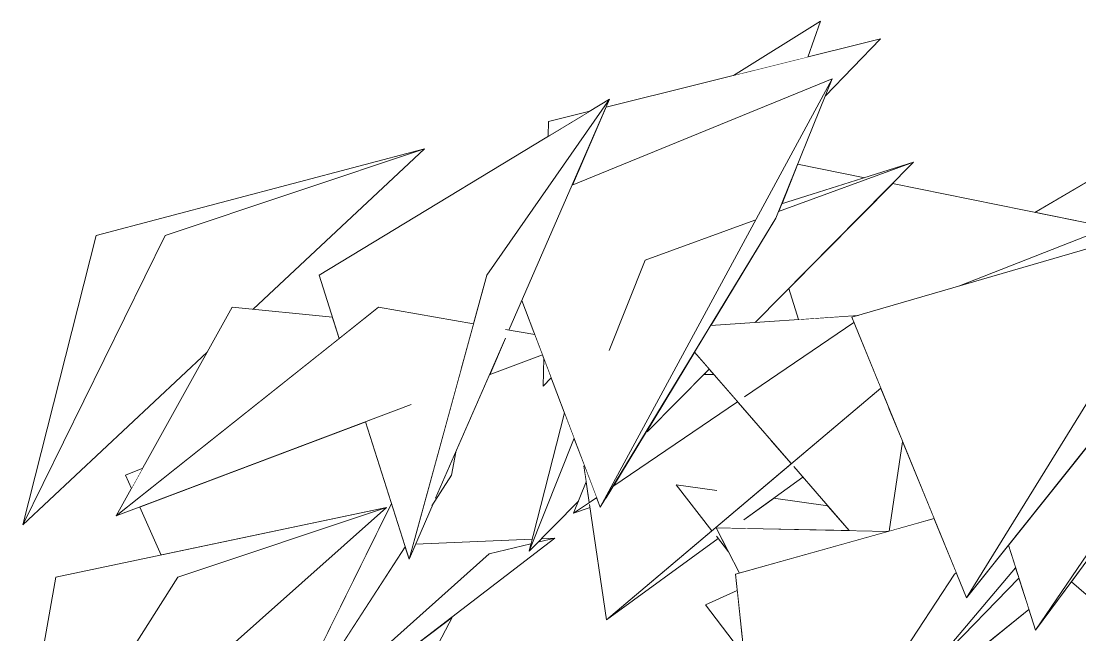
# Model space of a CAD drawing. Header units: millimetres. Extents: x -9413 to 8527, y -300 to 11224.
# Drawn here: x -8040 to -7199, y 5535 to 6023 of the extents above; entities that cross this region are included whole.
import ezdxf

# ---------------------------------------------------------------- set-up
doc = ezdxf.new("R2010")
doc.units = ezdxf.units.MM
doc.header["$MEASUREMENT"] = 0
doc.linetypes.add('Wipeout_Contour', pattern=[1000, 0, -1000])
doc.layers.add('Interior - Furniture', color=7, linetype='Continuous')
doc.layers.add('Interior - Furniture _Pen_No__4', color=7, linetype='Continuous', lineweight=20, true_color=0x029e21)

# ---------------------------------------------------------------- blocks, each defined once
blk = doc.blocks.new('Section Elem_40_6')
at = {"color": 254, "linetype": 'Wipeout_Contour', "lineweight": 0, "ltscale": 28964.880535}
blk.add_wipeout([(-7621.28, 5931.2), (-7588.33, 5951.13), (-7621.04, 5943.01)], dxfattribs=at).dxf.layer = 'Interior - Furniture'
at = {"color": 254, "linetype": 'Wipeout_Contour', "lineweight": 0, "ltscale": 28538.159536}
blk.add_wipeout([(-7544.23, 5832.74), (-7572.85, 5761.1), (-7457.32, 5864.47)], dxfattribs=at).dxf.layer = 'Interior - Furniture'
at = {"color": 254, "linetype": 'Wipeout_Contour', "lineweight": 0, "ltscale": 28631.096148}
blk.add_wipeout([(-7625.39, 5732.6), (-7618.94, 5739.24), (-7624.92, 5754.98)], dxfattribs=at).dxf.layer = 'Interior - Furniture'
at = {"color": 254, "linetype": 'Wipeout_Contour', "lineweight": 0, "ltscale": 37859.710732}
blk.add_wipeout([(-7592.96, 5669.46), (-7588.73, 5640.29), (-7582.84, 5644.29), (-7592.5, 5669.7)], dxfattribs=at).dxf.layer = 'Interior - Furniture'
at = {"color": 254, "linetype": 'Wipeout_Contour', "lineweight": 0, "ltscale": 37510.807228}
blk.add_wipeout([(-7519.58, 5654.35), (-7491.25, 5617.91), (-7472.6, 5633.67), (-7487.56, 5649.92)], dxfattribs=at).dxf.layer = 'Interior - Furniture'
at = {"color": 254, "linetype": 'Wipeout_Contour', "lineweight": 0, "ltscale": 28944.765623}
blk.add_wipeout([(-8050.13, 5369.46), (-7749.89, 5636.33), (-7915.76, 5580.9)], dxfattribs=at).dxf.layer = 'Interior - Furniture'
at = {"color": 254, "linetype": 'Wipeout_Contour', "lineweight": 0, "ltscale": 27687.648352}
blk.add_wipeout([(-7314.91, 5627.61), (-7314.83, 5627.63), (-7314.85, 5627.68)], dxfattribs=at).dxf.layer = 'Interior - Furniture'
at = {"color": 254, "linetype": 'Wipeout_Contour', "lineweight": 0, "ltscale": 45434.527688}
blk.add_wipeout([(-7205.69, 5577.36), (-7158.36, 5536.44), (-7139.84, 5559.04), (-7193.74, 5592.32), (-7196.03, 5590.47)], dxfattribs=at).dxf.layer = 'Interior - Furniture'
at = {"color": 254, "linetype": 'Wipeout_Contour', "lineweight": 0, "ltscale": 37244.661703}
blk.add_wipeout([(-7496.5, 5559.04), (-7474.52, 5530.07), (-7467.33, 5533.93), (-7471.19, 5570.49)], dxfattribs=at).dxf.layer = 'Interior - Furniture'
at = {"color": 254, "linetype": 'Wipeout_Contour', "lineweight": 0, "ltscale": 47767.194085}
blk.add_wipeout([(-7602.39, 5892.49), (-7395.87, 5976.77), (-7401.38, 5963.12), (-7357.3, 6008.49), (-7575.43, 5954.33)], dxfattribs=at).dxf.layer = 'Interior - Furniture'
at = {"color": 254, "linetype": 'Wipeout_Contour', "lineweight": 0, "ltscale": 47882.806139}
blk.add_wipeout([(-7668.16, 5741.61), (-7625.91, 5757.58), (-7632.02, 5773.63), (-7655.25, 5777.71), (-7655.4, 5770.89)], dxfattribs=at).dxf.layer = 'Interior - Furniture'
at = {"color": 254, "linetype": 'Wipeout_Contour', "lineweight": 0, "ltscale": 38709.30806}
blk.add_wipeout([(-8012.65, 5580.9), (-8050.13, 5369.46), (-7915.76, 5580.9), (-7749.89, 5636.33)], dxfattribs=at).dxf.layer = 'Interior - Furniture'
at = {"color": 254, "linetype": 'Wipeout_Contour', "lineweight": 0, "ltscale": 28058.63688}
blk.add_wipeout([(-7487.78, 5613.44), (-7478.13, 5601.03), (-7485.27, 5614.94)], dxfattribs=at).dxf.layer = 'Interior - Furniture'
at = {"color": 254, "linetype": 'Wipeout_Contour', "lineweight": 0, "ltscale": 99782.065216}
blk.add_wipeout([(-7314.07, 5346.4), (-7323.14, 5278.96), (-7147.46, 5502.03), (-7148.22, 5501.79), (-7139.02, 5519.71), (-7205.69, 5577.36), (-7234.09, 5538.82), (-7239.41, 5555.39), (-7291.64, 5513.16), (-7307.56, 5394.76), (-7284.19, 5382.86)], dxfattribs=at).dxf.layer = 'Interior - Furniture'
at = {"layer": 'Interior - Furniture _Pen_No__4', "linetype": 'Continuous'}
blk.add_line((-8050.13, 5369.46), (-8012.65, 5580.9), dxfattribs=at)
at = {"color": 254, "linetype": 'Wipeout_Contour', "lineweight": 0, "ltscale": 58698.92626}
blk.add_wipeout([(-8038.72, 5622.52), (-7892.38, 5759.59), (-7872.49, 5795.44), (-7855.9, 5793.76), (-7719.73, 5921.3), (-7925.68, 5852.5)], dxfattribs=at).dxf.layer = 'Interior - Furniture'
at = {"color": 254, "linetype": 'Wipeout_Contour', "lineweight": 0, "ltscale": 47267.79982}
blk.add_wipeout([(-7492.43, 5780.76), (-7456.99, 5783.23), (-7331.09, 5910.56), (-7438.45, 5871.36), (-7440.6, 5866.06)], dxfattribs=at).dxf.layer = 'Interior - Furniture'
at = {"color": 254, "linetype": 'Wipeout_Contour', "lineweight": 0, "ltscale": 46621.048233}
blk.add_wipeout([(-7465.95, 5626.44), (-7476.96, 5619.89), (-7382.19, 5618), (-7399.29, 5637.72), (-7442.27, 5643.66)], dxfattribs=at).dxf.layer = 'Interior - Furniture'
at = {"color": 254, "linetype": 'Wipeout_Contour', "lineweight": 0, "ltscale": 58934.562213}
blk.add_wipeout([(-7980.6, 5852.5), (-8038.72, 5622.52), (-7971.56, 5759.15), (-7925.68, 5852.5), (-7859.57, 5874.59), (-7719.73, 5921.3)], dxfattribs=at).dxf.layer = 'Interior - Furniture'
at = {"color": 254, "linetype": 'Wipeout_Contour', "lineweight": 0, "ltscale": 28371.169033}
blk.add_wipeout([(-7438.45, 5871.36), (-7331.09, 5910.56), (-7436.01, 5877.41)], dxfattribs=at).dxf.layer = 'Interior - Furniture'
at = {"color": 254, "linetype": 'Wipeout_Contour', "lineweight": 0, "ltscale": 102837.639916}
blk.add_wipeout([(-7357.17, 5731.22), (-7575.18, 5546.99), (-7486.35, 5611.6), (-7487.78, 5613.44), (-7485.27, 5614.94), (-7487.92, 5620.1), (-7476.96, 5619.89), (-7465.95, 5626.44), (-7419.08, 5660.53), (-7426.33, 5668.89), (-7350.92, 5715.93)], dxfattribs=at).dxf.layer = 'Interior - Furniture'
at = {"layer": 'Interior - Furniture _Pen_No__4', "linetype": 'Continuous'}
blk.add_line((-8038.72, 5622.52), (-7980.6, 5852.5), dxfattribs=at)
at = {"color": 254, "linetype": 'Wipeout_Contour', "lineweight": 0, "ltscale": 28405.712268}
blk.add_wipeout([(-7436.01, 5877.41), (-7369.91, 5898.3), (-7423.19, 5909.15)], dxfattribs=at).dxf.layer = 'Interior - Furniture'
at = {"color": 254, "linetype": 'Wipeout_Contour', "lineweight": 0, "ltscale": 48266.081492}
blk.add_wipeout([(-7964.5, 5629.61), (-7730.33, 5718.11), (-7690.62, 5746.08), (-7680.72, 5782.19), (-7756.15, 5795.44)], dxfattribs=at).dxf.layer = 'Interior - Furniture'
at = {"color": 254, "linetype": 'Wipeout_Contour', "lineweight": 0, "ltscale": 103411.26793}
blk.add_wipeout([(-7588.51, 5638.79), (-7575.18, 5546.99), (-7491.25, 5617.91), (-7519.58, 5654.35), (-7487.56, 5649.92), (-7472.6, 5633.67), (-7428.27, 5671.14), (-7443.88, 5689.13), (-7576.07, 5643.12), (-7579.96, 5636.71), (-7581.66, 5641.17)], dxfattribs=at).dxf.layer = 'Interior - Furniture'
at = {"color": 254, "linetype": 'Wipeout_Contour', "lineweight": 0, "ltscale": 36595.410649}
blk.add_wipeout([(-7361.87, 5456.37), (-7239.41, 5555.39), (-7247.39, 5580.24), (-7320.21, 5505.54)], dxfattribs=at).dxf.layer = 'Interior - Furniture'
at = {"color": 254, "linetype": 'Wipeout_Contour', "lineweight": 0, "ltscale": 56228.613606}
blk.add_wipeout([(-7347.7, 5893.77), (-7430.23, 5810.29), (-7422.43, 5785.64), (-7375.1, 5788.94), (-7294.55, 5812.4), (-7176.5, 5858.88)], dxfattribs=at).dxf.layer = 'Interior - Furniture'
at = {"color": 254, "linetype": 'Wipeout_Contour', "lineweight": 0, "ltscale": 38928.989285}
blk.add_wipeout([(-7964.5, 5629.61), (-7787.46, 5770.52), (-7792.8, 5787.39), (-7872.49, 5795.44)], dxfattribs=at).dxf.layer = 'Interior - Furniture'
at = {"color": 254, "linetype": 'Wipeout_Contour', "lineweight": 0, "ltscale": 56644.14375}
blk.add_wipeout([(-7570.09, 5652.95), (-7470.95, 5720.33), (-7489.74, 5742.01), (-7497.86, 5741.89), (-7542.83, 5696.41), (-7544.1, 5695.73)], dxfattribs=at).dxf.layer = 'Interior - Furniture'
at = {"color": 254, "linetype": 'Wipeout_Contour', "lineweight": 0, "ltscale": 56849.357106}
blk.add_wipeout([(-7600.73, 5691.34), (-7636.6, 5601.57), (-7597.36, 5641.25), (-7591.11, 5656.68), (-7592.96, 5669.46), (-7592.5, 5669.7)], dxfattribs=at).dxf.layer = 'Interior - Furniture'
at = {"color": 254, "linetype": 'Wipeout_Contour', "lineweight": 0, "ltscale": 27940.249199}
blk.add_wipeout([(-7351.28, 5617.38), (-7487.92, 5620.1), (-7469.46, 5584.13)], dxfattribs=at).dxf.layer = 'Interior - Furniture'
at = {"color": 254, "linetype": 'Wipeout_Contour', "lineweight": 0, "ltscale": 27460.747889}
blk.add_wipeout([(-7320.21, 5505.54), (-7247.39, 5580.24), (-7250.01, 5588.41)], dxfattribs=at).dxf.layer = 'Interior - Furniture'
at = {"layer": 'Interior - Furniture _Pen_No__4', "linetype": 'Continuous'}
blk.add_line((-7478.13, 5601.03), (-7487.78, 5613.45), dxfattribs=at)
at = {"color": 254, "linetype": 'Wipeout_Contour', "lineweight": 0, "ltscale": 27866.145797}
blk.add_wipeout([(-7234.66, 5870.73), (-7176.5, 5858.88), (-7154.79, 5917.5)], dxfattribs=at).dxf.layer = 'Interior - Furniture'
at = {"color": 254, "linetype": 'Wipeout_Contour', "lineweight": 0, "ltscale": 145969.230738}
blk.add_wipeout([(-7152.31, 5659.46), (-7234.09, 5538.82), (-7074.1, 5755.94), (-7060.69, 5781.61), (-7064.86, 5775.13), (-7065.76, 5776.3), (-7067.34, 5771.93), (-7069.73, 5774.06), (-7078.77, 5759.98), (-7080.69, 5755.2), (-7081.44, 5755.84), (-7109.32, 5712.45), (-7112.31, 5716.85), (-7135.29, 5682.11), (-7120.22, 5698.39), (-7147.36, 5663.87)], dxfattribs=at).dxf.layer = 'Interior - Furniture'
at = {"color": 254, "linetype": 'Wipeout_Contour', "lineweight": 0, "ltscale": 37808.352664}
blk.add_wipeout([(-7544.1, 5695.73), (-7542.83, 5696.41), (-7493.48, 5746.32), (-7505.17, 5759.79)], dxfattribs=at).dxf.layer = 'Interior - Furniture'
at = {"color": 254, "linetype": 'Wipeout_Contour', "lineweight": 0, "ltscale": 28480.240008}
blk.add_wipeout([(-7636.6, 5601.57), (-7600.73, 5691.34), (-7608.42, 5711.56)], dxfattribs=at).dxf.layer = 'Interior - Furniture'
at = {"color": 254, "linetype": 'Wipeout_Contour', "lineweight": 0, "ltscale": 36995.546903}
blk.add_wipeout([(-7339.74, 5688.56), (-7350.41, 5617.62), (-7314.91, 5627.61), (-7314.85, 5627.68)], dxfattribs=at).dxf.layer = 'Interior - Furniture'
at = {"color": 254, "linetype": 'Wipeout_Contour', "lineweight": 0, "ltscale": 29279.877676}
blk.add_wipeout([(-7943.46, 5667.53), (-7957.1, 5661.91), (-7952.41, 5651.4)], dxfattribs=at).dxf.layer = 'Interior - Furniture'
at = {"layer": 'Interior - Furniture _Pen_No__4', "linetype": 'Continuous'}
blk.add_line((-7952.41, 5651.4), (-7957.1, 5661.91), dxfattribs=at)
at = {"color": 254, "linetype": 'Wipeout_Contour', "lineweight": 0, "ltscale": 28324.287508}
blk.add_wipeout([(-7493.48, 5746.32), (-7497.86, 5741.89), (-7489.74, 5742.01)], dxfattribs=at).dxf.layer = 'Interior - Furniture'
at = {"color": 254, "linetype": 'Wipeout_Contour', "lineweight": 0, "ltscale": 37672.743081}
blk.add_wipeout([(-7570.09, 5652.95), (-7576.07, 5643.12), (-7443.88, 5689.13), (-7470.95, 5720.33)], dxfattribs=at).dxf.layer = 'Interior - Furniture'
at = {"color": 254, "linetype": 'Wipeout_Contour', "lineweight": 0, "ltscale": 45695.170446}
blk.add_wipeout([(-7255.74, 5606.27), (-7234.09, 5538.82), (-7152.31, 5659.46), (-7174.77, 5639.44), (-7179.68, 5701.43)], dxfattribs=at).dxf.layer = 'Interior - Furniture'
at = {"color": 254, "linetype": 'Wipeout_Contour', "lineweight": 0, "ltscale": 47270.45468}
blk.add_wipeout([(-7601.19, 5631.82), (-7588.14, 5636.25), (-7588.51, 5638.79), (-7581.66, 5641.17), (-7582.84, 5644.29)], dxfattribs=at).dxf.layer = 'Interior - Furniture'
at = {"color": 254, "linetype": 'Wipeout_Contour', "lineweight": 0, "ltscale": 28111.960635}
blk.add_wipeout([(-7465.35, 5724.13), (-7358.82, 5735.26), (-7378.42, 5783.21)], dxfattribs=at).dxf.layer = 'Interior - Furniture'
at = {"color": 254, "linetype": 'Wipeout_Contour', "lineweight": 0, "ltscale": 28382.53955}
blk.add_wipeout([(-7591.11, 5656.68), (-7601.19, 5631.82), (-7588.73, 5640.29)], dxfattribs=at).dxf.layer = 'Interior - Furniture'
at = {"color": 254, "linetype": 'Wipeout_Contour', "lineweight": 0, "ltscale": 55046.677212}
blk.add_wipeout([(-7298.68, 5583.27), (-7448.35, 5354.28), (-7250.01, 5588.41), (-7255.74, 5606.27), (-7289.06, 5564.58), (-7297.15, 5584.36)], dxfattribs=at).dxf.layer = 'Interior - Furniture'
at = {"color": 254, "linetype": 'Wipeout_Contour', "lineweight": 0, "ltscale": 28430.229886}
blk.add_wipeout([(-7579.96, 5636.71), (-7440.6, 5866.06), (-7395.87, 5976.77)], dxfattribs=at).dxf.layer = 'Interior - Furniture'
at = {"color": 254, "linetype": 'Wipeout_Contour', "lineweight": 0, "ltscale": 64346.53317}
blk.add_wipeout([(-7289.06, 5564.58), (-7110.92, 5787.47), (-7101.09, 5868.75), (-7153.01, 5784.73), (-7151.4, 5785.14), (-7154.58, 5779.2), (-7155.55, 5780.63)], dxfattribs=at).dxf.layer = 'Interior - Furniture'
at = {"layer": 'Interior - Furniture _Pen_No__4', "linetype": 'Continuous'}
for p, q in [((-7436.01, 5877.41), (-7331.09, 5910.56)), ((-7423.19, 5909.15), (-7369.91, 5898.3)), ((-7544.23, 5832.74), (-7457.29, 5864.48)), ((-7491.25, 5617.91), (-7519.58, 5654.35)), ((-7519.58, 5654.35), (-7487.52, 5649.92))]:
    blk.add_line(p, q, dxfattribs=at)
at = {"color": 254, "linetype": 'Wipeout_Contour', "lineweight": 0, "ltscale": 28651.892612}
blk.add_wipeout([(-7474.24, 5979.46), (-7415.2, 5994.11), (-7405.15, 6022.62)], dxfattribs=at).dxf.layer = 'Interior - Furniture'
at = {"color": 254, "linetype": 'Wipeout_Contour', "lineweight": 0, "ltscale": 86239.11474}
blk.add_wipeout([(-7670.09, 5820.99), (-7731.96, 5595.25), (-7712.74, 5639.33), (-7713.76, 5637.76), (-7710.83, 5643.71), (-7655.4, 5770.89), (-7655.25, 5777.71), (-7652.62, 5777.25), (-7572.7, 5960.59)], dxfattribs=at).dxf.layer = 'Interior - Furniture'
at = {"color": 254, "linetype": 'Wipeout_Contour', "lineweight": 0, "ltscale": 84463.692891}
blk.add_wipeout([(-7492.43, 5780.76), (-7505.17, 5759.79), (-7428.27, 5671.14), (-7357.17, 5731.22), (-7358.82, 5735.26), (-7465.35, 5724.13), (-7378.42, 5783.21), (-7380.16, 5787.47), (-7375.1, 5788.94)], dxfattribs=at).dxf.layer = 'Interior - Furniture'
at = {"layer": 'Interior - Furniture _Pen_No__4', "linetype": 'Continuous'}
for p, q in [((-7474.24, 5979.46), (-7405.15, 6022.62)), ((-7405.15, 6022.62), (-7415.2, 5994.11)), ((-7357.3, 6008.49), (-7401.38, 5963.12)), ((-7440.6, 5866.06), (-7395.87, 5976.77)), ((-7422.43, 5785.64), (-7430.23, 5810.29)), ((-7625.91, 5757.58), (-7668.16, 5741.61)), ((-7625.39, 5732.6), (-7624.92, 5754.98)), ((-7493.48, 5746.32), (-7542.86, 5696.38)), ((-7618.94, 5739.24), (-7625.39, 5732.6)), ((-7497.86, 5741.89), (-7489.74, 5742.01)), ((-7570.09, 5652.95), (-7470.95, 5720.33)), ((-7588.73, 5640.29), (-7592.96, 5669.47)), ((-7601.19, 5631.82), (-7591.11, 5656.68)), ((-7601.19, 5631.82), (-7582.84, 5644.29)), ((-7588.14, 5636.25), (-7601.19, 5631.82)), ((-7575.18, 5546.99), (-7588.51, 5638.8)), ((-7486.35, 5611.6), (-7575.18, 5546.99))]:
    blk.add_line(p, q, dxfattribs=at)
at = {"color": 254, "linetype": 'Wipeout_Contour', "lineweight": 0, "ltscale": 57988.636002}
blk.add_wipeout([(-7803.44, 5820.99), (-7787.46, 5770.52), (-7756.15, 5795.44), (-7680.72, 5782.19), (-7670.09, 5820.99), (-7572.7, 5960.59)], dxfattribs=at).dxf.layer = 'Interior - Furniture'
at = {"color": 254, "linetype": 'Wipeout_Contour', "lineweight": 0, "ltscale": 38396.251557}
blk.add_wipeout([(-7766.53, 5704.43), (-7731.96, 5595.25), (-7690.62, 5746.08), (-7730.33, 5718.11)], dxfattribs=at).dxf.layer = 'Interior - Furniture'
at = {"color": 254, "linetype": 'Wipeout_Contour', "lineweight": 0, "ltscale": 55720.853903}
blk.add_wipeout([(-7350.92, 5715.93), (-7426.33, 5668.89), (-7382.19, 5618), (-7351.28, 5617.38), (-7350.41, 5617.62), (-7339.74, 5688.56)], dxfattribs=at).dxf.layer = 'Interior - Furniture'
at = {"layer": 'Interior - Furniture _Pen_No__4', "linetype": 'Continuous'}
for p, q in [((-7575.43, 5954.33), (-7357.3, 6008.49)), ((-7602.39, 5892.49), (-7395.87, 5976.77)), ((-7395.87, 5976.77), (-7579.96, 5636.71)), ((-7803.44, 5820.99), (-7572.7, 5960.59)), ((-7670.09, 5820.99), (-7572.7, 5960.59)), ((-7572.7, 5960.59), (-7652.62, 5777.25)), ((-7621.04, 5943.01), (-7588.33, 5951.13)), ((-7621.28, 5931.2), (-7621.04, 5943.01)), ((-7980.6, 5852.5), (-7719.73, 5921.3)), ((-7925.68, 5852.5), (-7719.73, 5921.3)), ((-7719.73, 5921.3), (-7855.9, 5793.76)), ((-7579.96, 5636.71), (-7440.6, 5866.06)), ((-7572.86, 5761.08), (-7544.23, 5832.74)), ((-7787.46, 5770.52), (-7803.44, 5820.99)), ((-7872.49, 5795.44), (-7792.8, 5787.39)), ((-7756.15, 5795.44), (-7680.72, 5782.19)), ((-7579.96, 5636.71), (-7642.35, 5800.82)), ((-7655.25, 5777.72), (-7632.02, 5773.63)), ((-7428.27, 5671.14), (-7505.17, 5759.79)), ((-7442.27, 5643.66), (-7399.29, 5637.72))]:
    blk.add_line(p, q, dxfattribs=at)
at = {"color": 254, "linetype": 'Wipeout_Contour', "lineweight": 0, "ltscale": 38230.157968}
blk.add_wipeout([(-7710.83, 5643.71), (-7713.76, 5637.76), (-7698.08, 5661.91), (-7694.86, 5680.35)], dxfattribs=at).dxf.layer = 'Interior - Furniture'
at = {"color": 254, "linetype": 'Wipeout_Contour', "lineweight": 0, "ltscale": 46109.409827}
blk.add_wipeout([(-7314.83, 5627.63), (-7472.54, 5583.27), (-7448.35, 5354.28), (-7298.68, 5583.27), (-7297.15, 5584.36)], dxfattribs=at).dxf.layer = 'Interior - Furniture'
at = {"color": 254, "linetype": 'Wipeout_Contour', "lineweight": 0, "ltscale": 95023.994186}
blk.add_wipeout([(-7835.33, 5450.59), (-7806.93, 5474.34), (-7794.22, 5478.24), (-7736.54, 5519.65), (-7616.11, 5611.94), (-7629.53, 5608.72), (-7636.6, 5601.57), (-7635.11, 5607.38), (-7668.19, 5599.44), (-7835.28, 5450.66)], dxfattribs=at).dxf.layer = 'Interior - Furniture'
at = {"layer": 'Interior - Furniture _Pen_No__4', "linetype": 'Continuous'}
for p, q in [((-7655.39, 5770.91), (-7710.85, 5643.67)), ((-7698.08, 5661.91), (-7694.86, 5680.35)), ((-7713.77, 5637.74), (-7698.08, 5661.91)), ((-7419.08, 5660.53), (-7465.97, 5626.43)), ((-7469.46, 5584.13), (-7487.92, 5620.1)), ((-7448.35, 5354.28), (-7472.54, 5583.27)), ((-7496.5, 5559.04), (-7471.19, 5570.49)), ((-7474.52, 5530.07), (-7496.5, 5559.04)), ((-7361.87, 5456.37), (-7239.41, 5555.39))]:
    blk.add_line(p, q, dxfattribs=at)
at = {"color": 254, "linetype": 'Wipeout_Contour', "lineweight": 0, "ltscale": 55362.957047}
blk.add_wipeout([(-7380.16, 5787.47), (-7289.06, 5564.58), (-7155.55, 5780.63), (-7157.54, 5783.56), (-7153.01, 5784.73), (-7101.09, 5868.75)], dxfattribs=at).dxf.layer = 'Interior - Furniture'
at = {"color": 254, "linetype": 'Wipeout_Contour', "lineweight": 0, "ltscale": 76169.290411}
blk.add_wipeout([(-7823.14, 5469.36), (-7809.62, 5473.51), (-7668.19, 5599.44), (-7635.11, 5607.38), (-7634.14, 5611.19), (-7726.7, 5607.31), (-7731.96, 5595.25), (-7735.04, 5605)], dxfattribs=at).dxf.layer = 'Interior - Furniture'
at = {"color": 254, "linetype": 'Wipeout_Contour', "lineweight": 0, "ltscale": 28398.386965}
blk.add_wipeout([(-7629.53, 5608.72), (-7616.11, 5611.94), (-7626.79, 5611.49)], dxfattribs=at).dxf.layer = 'Interior - Furniture'
at = {"layer": 'Interior - Furniture _Pen_No__4', "linetype": 'Continuous'}
for p, q in [((-7234.66, 5870.73), (-7154.79, 5917.5)), ((-7331.09, 5910.56), (-7456.99, 5783.23)), ((-7438.45, 5871.36), (-7331.09, 5910.56)), ((-7347.7, 5893.77), (-7176.5, 5858.88)), ((-7380.16, 5787.47), (-7101.09, 5868.75)), ((-7176.5, 5858.88), (-7294.55, 5812.4)), ((-7492.43, 5780.76), (-7375.1, 5788.94)), ((-7289.06, 5564.58), (-7380.16, 5787.47)), ((-7289.06, 5564.58), (-7110.92, 5787.47)), ((-7465.36, 5724.13), (-7378.42, 5783.21)), ((-7155.55, 5780.63), (-7289.06, 5564.58)), ((-7234.09, 5538.82), (-7074.1, 5755.94)), ((-7575.18, 5546.99), (-7357.17, 5731.22)), ((-7636.6, 5601.57), (-7608.42, 5711.56)), ((-7636.6, 5601.57), (-7600.73, 5691.34)), ((-7339.74, 5688.56), (-7350.41, 5617.62)), ((-7382.19, 5618), (-7426.33, 5668.89)), ((-7152.31, 5659.46), (-7234.09, 5538.82)), ((-7597.36, 5641.25), (-7636.6, 5601.57)), ((-7472.54, 5583.27), (-7314.83, 5627.63)), ((-7314.91, 5627.61), (-7314.85, 5627.68)), ((-7487.92, 5620.1), (-7351.28, 5617.38)), ((-7726.7, 5607.31), (-7634.14, 5611.19)), ((-7629.53, 5608.72), (-7616.11, 5611.94)), ((-7626.79, 5611.49), (-7616.11, 5611.94)), ((-7668.19, 5599.44), (-7635.11, 5607.38)), ((-7234.09, 5538.82), (-7255.74, 5606.27)), ((-7250.01, 5588.41), (-7448.35, 5354.28)), ((-7448.35, 5354.28), (-7298.68, 5583.27)), ((-7247.39, 5580.24), (-7320.21, 5505.54)), ((-7298.68, 5583.27), (-7297.15, 5584.36)), ((-7139.02, 5519.71), (-7205.69, 5577.36))]:
    blk.add_line(p, q, dxfattribs=at)
at = {"color": 254, "linetype": 'Wipeout_Contour', "lineweight": 0, "ltscale": 38001.589227}
blk.add_wipeout([(-7736.54, 5519.65), (-7794.22, 5478.24), (-7723.32, 5500.04), (-7697.02, 5549.94)], dxfattribs=at).dxf.layer = 'Interior - Furniture'
at = {"layer": 'Interior - Furniture _Pen_No__4', "linetype": 'Continuous'}
blk.add_line((-7697.02, 5549.94), (-7723.32, 5500.04), dxfattribs=at)
at = {"color": 254, "linetype": 'Wipeout_Contour', "lineweight": 0, "ltscale": 57317.605613}
blk.add_wipeout([(-7851.25, 5426.08), (-7735.04, 5605), (-7745.94, 5639.41), (-7831.18, 5466.88), (-7823.38, 5469.28), (-7846.3, 5435.02)], dxfattribs=at).dxf.layer = 'Interior - Furniture'
at = {"layer": 'Interior - Furniture _Pen_No__4', "linetype": 'Continuous'}
for p, q in [((-7731.96, 5595.25), (-7670.09, 5820.99)), ((-7712.74, 5639.33), (-7731.96, 5595.25)), ((-7616.11, 5611.94), (-7736.62, 5519.59))]:
    blk.add_line(p, q, dxfattribs=at)
at = {"color": 254, "linetype": 'Wipeout_Contour', "lineweight": 0, "ltscale": 86531.714425}
blk.add_wipeout([(-7766.53, 5704.43), (-7945.84, 5636.67), (-7928.86, 5598.58), (-7749.89, 5636.33), (-7890.11, 5511.69), (-7855.69, 5434.48), (-7838.42, 5464.66), (-7831.18, 5466.88), (-7745.94, 5639.41)], dxfattribs=at).dxf.layer = 'Interior - Furniture'
at = {"layer": 'Interior - Furniture _Pen_No__4', "linetype": 'Continuous'}
for p, q in [((-8038.72, 5622.52), (-7925.68, 5852.5)), ((-7964.5, 5629.61), (-7756.15, 5795.44)), ((-7964.5, 5629.61), (-7872.49, 5795.44)), ((-7892.38, 5759.59), (-8038.72, 5622.52)), ((-7730.3, 5718.13), (-7964.5, 5629.61)), ((-7731.96, 5595.25), (-7766.53, 5704.43)), ((-7957.1, 5661.91), (-7943.46, 5667.53)), ((-7749.89, 5636.33), (-8050.13, 5369.46)), ((-8012.65, 5580.9), (-7749.89, 5636.33)), ((-7928.86, 5598.58), (-7945.84, 5636.67)), ((-7915.76, 5580.9), (-7749.89, 5636.33)), ((-7745.94, 5639.41), (-7831.18, 5466.88)), ((-7851.27, 5426.04), (-7735.04, 5605)), ((-7835.28, 5450.66), (-7668.19, 5599.44)), ((-8050.13, 5369.46), (-7915.76, 5580.9))]:
    blk.add_line(p, q, dxfattribs=at)

msp = doc.modelspace()

# ---------------------------------------------------------------- block references
at = {"layer": 'Interior - Furniture'}
msp.add_blockref('Section Elem_40_6', (0, 0), dxfattribs=at)

doc.saveas('drawing.dxf')
